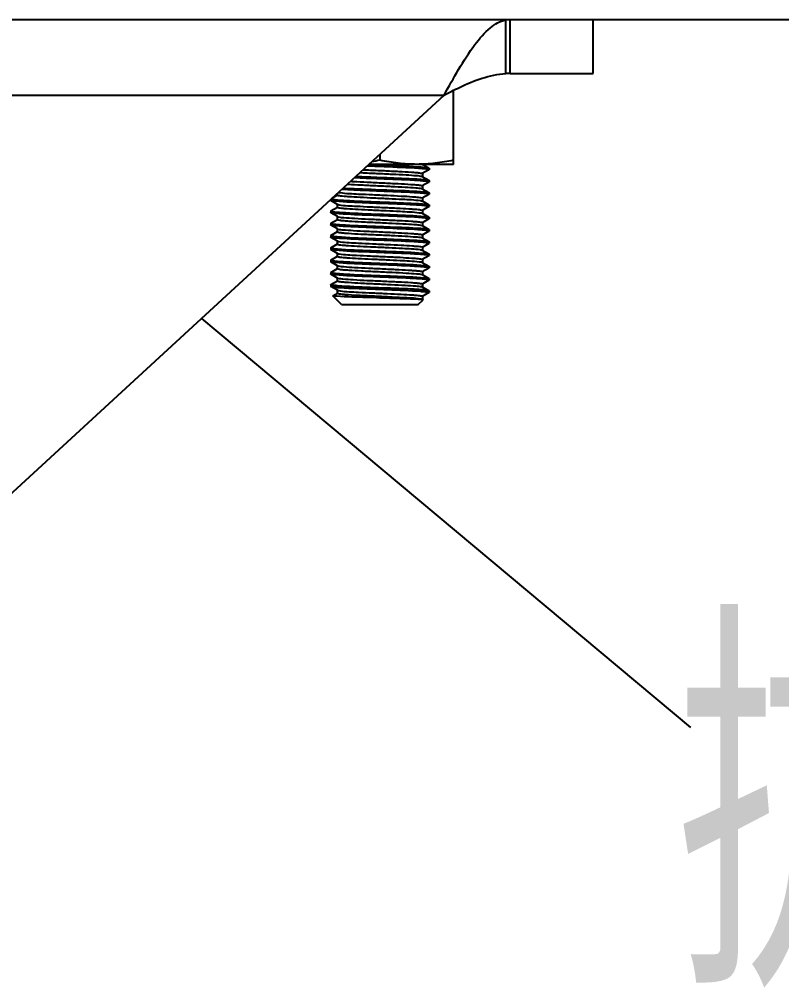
# Model space of a CAD drawing. Extents: x 1382187 to 1725648, y 860327 to 1571294.
# Drawn here: x 1513553 to 1514437, y 1238075 to 1239198 of the extents above; entities that cross this region are included whole.
import ezdxf

# ---------------------------------------------------------------- set-up
doc = ezdxf.new("R2010")
doc.units = 0
doc.header["$LTSCALE"] = 1000
doc.header["$MEASUREMENT"] = 0
doc.layers.add('bz', color=2, linetype='Continuous')
doc.layers.add('W_DIM', color=4, linetype='Continuous')
doc.styles.get("Standard").update_dxf_attribs({"font": 'gbenor.shx', "bigfont": 'gbcbig.shx'})
doc.styles.add('wwp100', font='txt.shx', dxfattribs={"width": 0.7, "height": 400, "bigfont": 'hztxt.shx'})
doc.dimstyles.get("Standard").update_dxf_attribs({"dimtxt": 0.18, "dimasz": 0.18, "dimexe": 0.18, "dimexo": 0.0625, "dimgap": 0.09, "dimtad": 0, "dimtih": 1, "dimtoh": 1, "dimdec": 4, "dimzin": 0, "dimdsep": 46, "dimtxsty": 'Standard', "dimcen": 0.09, "dimadec": 0, "dimazin": 0, "dimtfac": 1, "dimtdec": 4, "dimtofl": 0, "dimtmove": 0, "dimatfit": 3, "dimfxl": 0, "dimtolj": 1, "dimtzin": 0, "dimarcsym": 0})

msp = doc.modelspace()

# ---------------------------------------------------------------- linework, layer by layer
at = {"linetype": 'Continuous'}
for p, q in [((1513150.9, 1239198.1), (1514218.7, 1239198.1)), ((1514117.3, 1239135.1), (1514117.3, 1239197.5)), ((1514122.6, 1239135.3), (1514122.6, 1239198.1)), ((1514218.8, 1239135.3), (1514218.8, 1239198.1)), ((1514122.6, 1239135.3), (1514218.7, 1239135.3)), ((1514056.7, 1239029.9), (1514056.7, 1239115.7)), ((1513150.9, 1239110.1), (1514045.7, 1239110.1)), ((1513466.9, 1238577.5), (1514045.7, 1239110.1)), ((1513971.3, 1239041.7), (1513971.3, 1239034.7)), ((1514056.7, 1239029.9), (1513958.6, 1239029.9)), ((1514020.4, 1239030.1), (1514028.1, 1239025.6)), ((1514028.1, 1239025.6), (1514028.3, 1239025.5)), ((1514028.3, 1239025.5), (1514028.3, 1239023.7)), ((1514028.1, 1239023.5), (1514020.4, 1239019.1)), ((1514020.4, 1239015.9), (1514028.1, 1239011.4)), ((1514020.6, 1239019.2), (1514020.6, 1239015.7)), ((1514028.1, 1239023.5), (1514028.3, 1239023.7)), ((1514028.1, 1239009.3), (1514020.4, 1239004.8)), ((1514020.6, 1239005), (1514020.6, 1239001.4)), ((1514028.1, 1239011.4), (1514028.3, 1239011.2)), ((1514028.1, 1239009.3), (1514028.3, 1239009.4)), ((1514028.3, 1239011.2), (1514028.3, 1239009.4)), ((1513916.4, 1238991.1), (1513922.2, 1238994.5)), ((1513922.1, 1238994.3), (1513922.1, 1238996.4)), ((1514020.6, 1238996.4), (1514020.2, 1238996.4)), ((1514020.4, 1239001.6), (1514028.1, 1238997.1)), ((1514028.1, 1238995.1), (1514020.4, 1238990.6)), ((1514020.6, 1238990.8), (1514020.6, 1238987.2)), ((1514028.1, 1238997.1), (1514028.3, 1238997)), ((1514028.1, 1238995.1), (1514028.3, 1238995.2)), ((1514028.3, 1238997), (1514028.3, 1238995.2)), ((1513914.4, 1238989.3), (1513914.4, 1238988.1)), ((1513914.5, 1238987.9), (1513914.4, 1238988.1)), ((1513922.2, 1238983.5), (1513914.5, 1238987.9)), ((1513914.5, 1238975.8), (1513922.2, 1238980.3)), ((1513922.1, 1238980.1), (1513922.1, 1238983.6)), ((1514020.4, 1238987.4), (1514028.1, 1238982.9)), ((1514028.1, 1238980.8), (1514020.4, 1238976.3)), ((1514028.1, 1238982.9), (1514028.3, 1238982.8)), ((1514028.1, 1238980.8), (1514028.3, 1238981)), ((1514028.3, 1238982.8), (1514028.3, 1238981)), ((1513914.5, 1238975.8), (1513914.4, 1238975.6)), ((1513914.4, 1238975.6), (1513914.4, 1238973.9)), ((1513914.5, 1238973.7), (1513914.4, 1238973.9)), ((1513922.2, 1238969.2), (1513914.5, 1238973.7)), ((1513922.1, 1238965.8), (1513922.1, 1238969.4)), ((1514020.2, 1238973.2), (1514020.4, 1238973.1)), ((1514020.4, 1238973.1), (1514028.1, 1238968.7)), ((1514020.6, 1238976.5), (1514020.6, 1238973)), ((1514028.1, 1238968.7), (1514028.3, 1238968.5)), ((1514028.3, 1238968.5), (1514028.3, 1238966.7)), ((1513914.5, 1238961.6), (1513914.4, 1238961.4)), ((1513914.4, 1238961.4), (1513914.4, 1238959.6)), ((1513914.5, 1238959.5), (1513914.4, 1238959.6)), ((1513914.5, 1238961.6), (1513922.2, 1238966)), ((1513922.2, 1238955), (1513914.5, 1238959.5)), ((1514028.1, 1238966.6), (1514020.4, 1238962.1)), ((1514020.4, 1238958.9), (1514028.1, 1238954.4)), ((1514020.6, 1238962.3), (1514020.6, 1238958.7)), ((1514028.1, 1238966.6), (1514028.3, 1238966.7)), ((1513914.5, 1238947.3), (1513914.4, 1238947.2)), ((1513914.4, 1238947.2), (1513914.4, 1238945.4)), ((1513914.5, 1238947.3), (1513922.2, 1238951.8)), ((1513922.1, 1238951.6), (1513922.1, 1238955.2)), ((1513922.2, 1238955), (1513922.5, 1238954.9)), ((1514028.1, 1238952.3), (1514020.4, 1238947.9)), ((1514020.6, 1238948.1), (1514020.6, 1238944.5)), ((1514028.1, 1238954.4), (1514028.3, 1238954.3)), ((1514028.1, 1238952.3), (1514028.3, 1238952.5)), ((1514028.3, 1238954.3), (1514028.3, 1238952.5)), ((1513914.5, 1238945.2), (1513914.4, 1238945.4)), ((1513922.2, 1238940.8), (1513914.5, 1238945.2)), ((1513914.5, 1238933.1), (1513922.2, 1238937.6)), ((1513922.1, 1238937.4), (1513922.1, 1238940.9)), ((1514020.6, 1238939.5), (1514020.2, 1238939.5)), ((1514020.4, 1238944.7), (1514028.1, 1238940.2)), ((1514028.1, 1238938.1), (1514020.4, 1238933.6)), ((1514028.1, 1238940.2), (1514028.3, 1238940)), ((1514028.1, 1238938.1), (1514028.3, 1238938.3)), ((1514028.3, 1238940), (1514028.3, 1238938.3)), ((1513914.5, 1238933.1), (1513914.4, 1238932.9)), ((1513914.4, 1238932.9), (1513914.4, 1238931.1)), ((1513914.5, 1238931), (1513914.4, 1238931.1)), ((1513922.2, 1238926.5), (1513914.5, 1238931)), ((1513914.5, 1238918.8), (1513922.2, 1238923.3)), ((1513922.1, 1238923.1), (1513922.1, 1238926.7)), ((1514020.4, 1238930.4), (1514028.1, 1238926)), ((1514028.1, 1238923.9), (1514020.4, 1238919.4)), ((1514020.6, 1238933.8), (1514020.6, 1238930.3)), ((1514028.1, 1238926), (1514028.3, 1238925.8)), ((1514028.1, 1238923.9), (1514028.3, 1238924)), ((1514028.3, 1238925.8), (1514028.3, 1238924)), ((1513914.5, 1238918.8), (1513914.4, 1238918.7)), ((1513914.4, 1238918.7), (1513914.4, 1238916.9)), ((1513914.5, 1238916.8), (1513914.4, 1238916.9)), ((1513922.2, 1238912.3), (1513914.5, 1238916.8)), ((1513922.1, 1238908.9), (1513922.1, 1238912.5)), ((1514020.2, 1238916.3), (1514020.4, 1238916.2)), ((1514020.4, 1238916.2), (1514028.1, 1238911.7)), ((1514020.6, 1238919.6), (1514020.6, 1238916)), ((1513914.5, 1238904.6), (1513914.4, 1238904.5)), ((1513914.4, 1238904.5), (1513914.4, 1238902.7)), ((1513914.5, 1238902.5), (1513914.4, 1238902.7)), ((1513914.5, 1238904.6), (1513922.2, 1238909.1)), ((1513922.2, 1238898), (1513914.5, 1238902.5)), ((1514028.1, 1238909.6), (1514020.4, 1238905.2)), ((1514020.4, 1238902), (1514028.1, 1238897.5)), ((1514020.6, 1238905.3), (1514020.6, 1238901.8)), ((1514028.1, 1238911.7), (1514028.3, 1238911.6)), ((1514028.1, 1238909.6), (1514028.3, 1238909.8)), ((1514028.3, 1238911.6), (1514028.3, 1238909.8)), ((1513914.4, 1238890.2), (1513914.5, 1238890.4)), ((1513914.4, 1238890.2), (1513914.4, 1238888.4)), ((1513914.5, 1238890.4), (1513922.2, 1238894.8)), ((1513914.9, 1238889.9), (1513914.7, 1238890)), ((1513922.1, 1238894.7), (1513922.1, 1238898.2)), ((1513922.2, 1238898), (1513922.5, 1238897.9)), ((1514028.1, 1238895.4), (1514020.4, 1238890.9)), ((1514020.6, 1238891.1), (1514020.6, 1238887.5)), ((1514028.1, 1238897.5), (1514028.3, 1238897.3)), ((1514028.1, 1238895.4), (1514028.3, 1238895.6)), ((1514028.3, 1238897.3), (1514028.3, 1238895.6)), ((1513914.4, 1238888.4), (1513914.5, 1238888.3)), ((1513922.2, 1238883.8), (1513914.5, 1238888.3)), ((1513916.8, 1238877.5), (1513922.2, 1238880.6)), ((1513922.1, 1238880.4), (1513922.1, 1238884)), ((1514020.4, 1238887.7), (1514028.1, 1238883.3)), ((1514028.1, 1238881.2), (1514020.4, 1238876.7)), ((1514028.3, 1238883.1), (1514028.1, 1238883.3)), ((1514028.1, 1238881.2), (1514028.3, 1238881.3)), ((1514028.3, 1238883.1), (1514028.3, 1238881.3)), ((1513916.8, 1238877.4), (1513916.8, 1238877.5)), ((1513926.8, 1238867.3), (1513916.8, 1238877.4)), ((1513926.8, 1238867.3), (1514015.8, 1238867.3)), ((1514015.8, 1238867.3), (1514021.4, 1238872.8)), ((1514020, 1238873.2), (1514020.7, 1238873.1)), ((1514020.6, 1238876.9), (1514020.6, 1238873.3)), ((1514021.3, 1238873), (1514021.4, 1238872.8))]:
    msp.add_line(p, q, dxfattribs=at)
for centre, radius, start, end in [((1514122.7, 1239041.4), 93.9, 90.0412, 93.2711), ((1514232.4, 1245690.5), 6666.6, 267.64239, 267.75562), ((1514008.3, 1238868), 157.3, 84.5776, 85.5479), ((1514017.9, 1238994.4), 7.65, 75.6696, 76.5396), ((1514007.9, 1238850), 161.1, 84.6498, 85.5433), ((1513935.1, 1239153.5), 165.4, 264.7268, 265.5405), ((1514008.4, 1238826.5), 156.2, 84.5514, 85.5534), ((1513934.7, 1239135.4), 161.5, 264.6569, 265.5429), ((1513934.8, 1239121.6), 161.9, 264.6627, 265.5428), ((1514008.3, 1238811.1), 157.3, 84.5776, 85.5479), ((1513934.6, 1239105.2), 159.7, 264.6243, 265.5438), ((1513923.6, 1238958), 3.29, 250.9561, 252.0907), ((1514007.9, 1238793.1), 161.1, 84.6498, 85.5433), ((1514017.9, 1238937.5), 7.65, 75.6696, 76.5396), ((1513935.1, 1239096.6), 165.4, 264.7268, 265.5405), ((1514008.4, 1238769.5), 156.2, 84.5514, 85.5534), ((1513934.7, 1239078.5), 161.5, 264.6569, 265.5429), ((1513934.8, 1239064.6), 161.9, 264.6627, 265.5428), ((1514008.3, 1238754.1), 157.3, 84.5776, 85.5479), ((1513923.6, 1238901), 3.29, 250.9561, 252.0907), ((1514007.9, 1238736.1), 161.1, 84.6498, 85.5433), ((1513937.4, 1239080.9), 194.3, 265.186, 265.5314), ((1513937.8, 1239087.5), 199.1, 265.24, 265.547), ((1514017.9, 1238880.6), 7.65, 75.6696, 76.5396)]:
    msp.add_arc(centre, radius, start, end, dxfattribs=at)
for points, knots in [([(1514045.7, 1239110.1), (1514056.9, 1239130.1), (1514072.1, 1239158.2), (1514096.8, 1239187.8), (1514110.8, 1239196.2), (1514117.3, 1239197.5)], [0, 0, 0, 0, 0.595771, 0.825429, 1, 1, 1, 1]), ([(1514045.7, 1239110.1), (1514051.7, 1239113.2), (1514074.1, 1239124.7), (1514098.7, 1239134.1), (1514117.3, 1239135.1)], [0, 0, 0, 0, 0.263255, 1, 1, 1, 1]), ([(1513971.3, 1239027.2), (1513967.3, 1239027.4), (1513962.3, 1239027.6), (1513957.3, 1239027.8), (1513956.3, 1239027.8)], [0, 0, 0, 0, 0.280726, 0.3502962, 0.3502962, 0.3502962, 0.3502962]), ([(1514014, 1239029.9), (1514006.9, 1239029.9), (1513992.5, 1239030.8), (1513978.4, 1239033.2), (1513971.3, 1239034.7)], [0, 0, 0, 0, 0.499234, 1, 1, 1, 1]), ([(1513971.3, 1239029), (1513976.7, 1239028.8), (1513994, 1239028.1), (1514011.3, 1239027.6), (1514023.2, 1239026.4)], [0, 0, 0, 0, 0.309919, 1, 1, 1, 1]), ([(1514020.5, 1239024.9), (1514017.5, 1239025.1), (1514001.1, 1239026.1), (1513984.7, 1239026.7), (1513971.3, 1239027.2)], [0, 0, 0, 0, 0.184493, 1, 1, 1, 1]), ([(1514056.7, 1239034.7), (1514049.7, 1239033.2), (1514035.6, 1239030.8), (1514021.2, 1239029.9), (1514014, 1239029.9)], [0, 0, 0, 0, 0.500766, 1, 1, 1, 1]), ([(1514027.7, 1239024), (1514027.4, 1239024.1), (1514025.9, 1239024.4), (1514024.4, 1239024.5), (1514023.1, 1239024.7)], [0, 0, 0, 0, 0.160696, 1, 1, 1, 1]), ([(1514023.2, 1239026.4), (1514023.8, 1239026.4), (1514025.5, 1239026.1), (1514027.2, 1239026.1), (1514028.1, 1239025.6)], [0, 0, 0, 0, 0.378482, 1, 1, 1, 1]), ([(1513971.3, 1239013), (1513966, 1239013.2), (1513956.1, 1239013.6), (1513946.1, 1239014), (1513941.5, 1239014.2)], [0, 0, 0, 0, 0.3090732, 0.5771866, 0.5771866, 0.5771866, 0.5771866]), ([(1513948.2, 1239020.3), (1513948.7, 1239020.3), (1513955.2, 1239020), (1513967.7, 1239019.4), (1513985, 1239018.6), (1514000.5, 1239017.9), (1514011.9, 1239017), (1514018, 1239016.6), (1514020, 1239016)], [0.2673996, 0.2673996, 0.2673996, 0.2673996, 0.2848149, 0.464601, 0.6497295, 0.8147596, 0.937049, 1, 1, 1, 1]), ([(1513951.8, 1239023.7), (1513953.9, 1239023.6), (1513962, 1239023.2), (1513975.9, 1239022.6), (1513992.4, 1239021.8), (1514004.9, 1239021.1), (1514012.7, 1239020.5), (1514016.9, 1239020.2), (1514018.9, 1239019.7), (1514020.6, 1239019.5), (1514020.6, 1239019.2)], [0.2952259, 0.2952259, 0.2952259, 0.2952259, 0.3597255, 0.5435065, 0.720761, 0.8677534, 0.9235306, 0.9648771, 0.9904898, 1, 1, 1, 1]), ([(1513971.3, 1239014.8), (1513976.7, 1239014.6), (1513993.9, 1239013.8), (1514011.2, 1239013.3), (1514023.1, 1239012.2)], [0, 0, 0, 0, 0.309586, 1, 1, 1, 1]), ([(1514020, 1239016), (1514020.1, 1239016), (1514020.2, 1239016), (1514020.4, 1239015.9), (1514020.4, 1239015.9)], [0, 0, 0, 0, 0.569522, 1, 1, 1, 1]), ([(1514028.3, 1239023.7), (1514028.3, 1239023.8), (1514028, 1239023.9), (1514027.8, 1239024), (1514027.7, 1239024)], [0, 0, 0, 0, 0.318595, 1, 1, 1, 1]), ([(1513928.7, 1239002.5), (1513929.6, 1239002.4), (1513943.8, 1239001.6), (1513958, 1239001.1), (1513971.3, 1239000.5)], [0.1333592, 0.1333592, 0.1333592, 0.1333592, 0.1845089, 1, 1, 1, 1]), ([(1513933.6, 1239007), (1513934, 1239006.9), (1513939.2, 1239006.6), (1513950.3, 1239006), (1513966.8, 1239005.2), (1513984, 1239004.4), (1513999.4, 1239003.7), (1514011.1, 1239002.8), (1514017.5, 1239002.4), (1514019.6, 1239001.9)], [0.1194923, 0.1194923, 0.1194923, 0.1194923, 0.1322772, 0.2793046, 0.4565879, 0.6403849, 0.8060766, 0.931494, 1, 1, 1, 1]), ([(1513937.3, 1239010.3), (1513938.3, 1239010.2), (1513944.7, 1239009.8), (1513957.3, 1239009.2), (1513974.7, 1239008.4), (1513991.6, 1239007.6), (1514004.4, 1239006.9), (1514012.4, 1239006.3), (1514016.8, 1239006), (1514018.9, 1239005.5), (1514020.6, 1239005.3), (1514020.6, 1239005)], [0.1500082, 0.1500082, 0.1500082, 0.1500082, 0.1823338, 0.3471353, 0.5327057, 0.7133282, 0.8639751, 0.9213168, 0.9638559, 0.9902263, 1, 1, 1, 1]), ([(1514020.5, 1239010.6), (1514017.4, 1239010.9), (1514001.1, 1239011.9), (1513984.7, 1239012.5), (1513971.3, 1239013)], [0, 0, 0, 0, 0.184541, 1, 1, 1, 1]), ([(1514019.8, 1239001.8), (1514019.9, 1239001.8), (1514020.1, 1239001.8), (1514020.3, 1239001.7), (1514020.4, 1239001.6)], [0, 0, 0, 0, 0.585672, 1, 1, 1, 1]), ([(1514027.6, 1239009.8), (1514027.4, 1239009.8), (1514025.8, 1239010.2), (1514024.3, 1239010.3), (1514023, 1239010.4)], [0, 0, 0, 0, 0.16229, 1, 1, 1, 1]), ([(1514023.1, 1239012.2), (1514023.8, 1239012.1), (1514025.4, 1239011.9), (1514027.2, 1239011.9), (1514028.1, 1239011.4)], [0, 0, 0, 0, 0.378727, 1, 1, 1, 1]), ([(1514028.3, 1239009.4), (1514028.3, 1239009.5), (1514028, 1239009.7), (1514027.8, 1239009.7), (1514027.6, 1239009.8)], [0, 0, 0, 0, 0.315177, 1, 1, 1, 1]), ([(1513922.1, 1238994.3), (1513922.1, 1238994.3), (1513922.1, 1238994.3), (1513922.1, 1238994.2), (1513922.1, 1238994.2)], [0, 0, 0, 0, 0.463467, 1, 1, 1, 1]), ([(1513922.1, 1238994.2), (1513922.4, 1238993.9), (1513923.8, 1238993.8), (1513926.2, 1238993.3), (1513930.1, 1238993), (1513937.6, 1238992.4), (1513949.3, 1238991.8), (1513964.9, 1238991), (1513981.3, 1238990.3), (1513999.2, 1238989.4), (1514011.4, 1238988.9), (1514018.2, 1238987.9)], [0, 0, 0, 0, 0.011937, 0.038615, 0.07957, 0.133598, 0.274096, 0.443272, 0.620779, 0.785256, 1, 1, 1, 1]), ([(1513925.1, 1238997.1), (1513932.2, 1238996.1), (1513944.8, 1238995.6), (1513963.1, 1238994.7), (1513979.5, 1238994), (1513994.9, 1238993.2), (1514006.4, 1238992.6), (1514013.5, 1238992), (1514017.3, 1238991.7), (1514019.1, 1238991.3), (1514020.6, 1238991), (1514020.6, 1238990.8)], [0, 0, 0, 0, 0.226556, 0.394464, 0.573122, 0.741029, 0.877994, 0.929534, 0.967621, 0.99116, 1, 1, 1, 1]), ([(1513971.3, 1238998.8), (1513966, 1238999), (1513951.2, 1238999.6), (1513936.4, 1239000.1), (1513926.9, 1239000.8)], [0, 0, 0, 0, 0.3078949, 0.8635376, 0.8635376, 0.8635376, 0.8635376]), ([(1513971.3, 1239000.5), (1513976.6, 1239000.3), (1513993.9, 1238999.6), (1514011.1, 1238999.1), (1514023, 1238998)], [0, 0, 0, 0, 0.308784, 1, 1, 1, 1]), ([(1514020.2, 1238996.4), (1514017.1, 1238996.7), (1514000.9, 1238997.6), (1513984.6, 1238998.2), (1513971.3, 1238998.8)], [0, 0, 0, 0, 0.186017, 1, 1, 1, 1]), ([(1514026.3, 1238995.8), (1514025.9, 1238995.9), (1514024, 1238996.1), (1514022.1, 1238996.3), (1514020.6, 1238996.4)], [0, 0, 0, 0, 0.190958, 1, 1, 1, 1]), ([(1514023, 1238998), (1514023.6, 1238997.9), (1514025.3, 1238997.7), (1514027.2, 1238997.7), (1514028.1, 1238997.1)], [0, 0, 0, 0, 0.379378, 1, 1, 1, 1]), ([(1514028.3, 1238995.2), (1514028.3, 1238995.3), (1514027.6, 1238995.8), (1514026.9, 1238995.7), (1514026.3, 1238995.8)], [0, 0, 0, 0, 0.092798, 1, 1, 1, 1]), ([(1513919.7, 1238987.1), (1513919, 1238987.2), (1513917.3, 1238987.4), (1513915.5, 1238987.4), (1513914.5, 1238987.9)], [0, 0, 0, 0, 0.379419, 1, 1, 1, 1]), ([(1513915.1, 1238989.5), (1513915.3, 1238989.5), (1513916.9, 1238989.1), (1513918.5, 1238989), (1513919.9, 1238988.9)], [0, 0, 0, 0, 0.163149, 1, 1, 1, 1]), ([(1513971.3, 1238984.5), (1513966, 1238984.7), (1513948.8, 1238985.5), (1513931.6, 1238986), (1513919.7, 1238987.1)], [0, 0, 0, 0, 0.308711, 1, 1, 1, 1]), ([(1513922.1, 1238980.1), (1513922.1, 1238979.8), (1513923.5, 1238979.6), (1513925.3, 1238979.2), (1513929, 1238978.9), (1513935.9, 1238978.3), (1513947.1, 1238977.7), (1513962.2, 1238976.9), (1513978.4, 1238976.2), (1513996.8, 1238975.3), (1514009.5, 1238974.7), (1514016.9, 1238973.8)], [0, 0, 0, 0, 0.008683, 0.031763, 0.069103, 0.119686, 0.254361, 0.420111, 0.597552, 0.765912, 1, 1, 1, 1]), ([(1513922.2, 1238988.7), (1513925.2, 1238988.4), (1513941.6, 1238987.4), (1513958, 1238986.8), (1513971.3, 1238986.3)], [0, 0, 0, 0, 0.184619, 1, 1, 1, 1]), ([(1513922.2, 1238983.5), (1513922.4, 1238983.4), (1513923, 1238983.2), (1513923.5, 1238983.1), (1513923.9, 1238983)], [0, 0, 0, 0, 0.374139, 1, 1, 1, 1]), ([(1513923.9, 1238983), (1513930.6, 1238981.9), (1513942.9, 1238981.6), (1513960.9, 1238980.5), (1513977.7, 1238979.8), (1513993.7, 1238979), (1514005.6, 1238978.4), (1514013.1, 1238977.8), (1514017.1, 1238977.5), (1514019, 1238977), (1514020.6, 1238976.8), (1514020.6, 1238976.5)], [0, 0, 0, 0, 0.210773, 0.377666, 0.558838, 0.731273, 0.873076, 0.926648, 0.966309, 0.990838, 1, 1, 1, 1]), ([(1513971.3, 1238986.3), (1513976.2, 1238986.1), (1513992.6, 1238985.4), (1514008.9, 1238984.9), (1514020.4, 1238984)], [0, 0, 0, 0, 0.297814, 1, 1, 1, 1]), ([(1514020.5, 1238982.2), (1514017.5, 1238982.4), (1514001.1, 1238983.4), (1513984.7, 1238984), (1513971.3, 1238984.5)], [0, 0, 0, 0, 0.184504, 1, 1, 1, 1]), ([(1514018.2, 1238987.9), (1514018.5, 1238987.9), (1514019.2, 1238987.7), (1514020, 1238987.6), (1514020.4, 1238987.4)], [0, 0, 0, 0, 0.353551, 1, 1, 1, 1]), ([(1514020.4, 1238984), (1514022.2, 1238983.8), (1514024.7, 1238983.5), (1514027.4, 1238983.3), (1514028.1, 1238982.9)], [0, 0, 0, 0, 0.683777, 1, 1, 1, 1]), ([(1514027.7, 1238981.3), (1514027.5, 1238981.4), (1514026, 1238981.7), (1514024.5, 1238981.8), (1514023.2, 1238981.9)], [0, 0, 0, 0, 0.160861, 1, 1, 1, 1]), ([(1514028.3, 1238981), (1514028.3, 1238981), (1514028, 1238981.2), (1514027.8, 1238981.3), (1514027.7, 1238981.3)], [0, 0, 0, 0, 0.319044, 1, 1, 1, 1]), ([(1513914.4, 1238975.6), (1513914.4, 1238975.6), (1513914.6, 1238975.4), (1513914.8, 1238975.4), (1513915, 1238975.3)], [0, 0, 0, 0, 0.318137, 1, 1, 1, 1]), ([(1513919.7, 1238972.9), (1513919.1, 1238972.9), (1513917.3, 1238973.2), (1513915.5, 1238973.2), (1513914.5, 1238973.7)], [0, 0, 0, 0, 0.379512, 1, 1, 1, 1]), ([(1513915, 1238975.3), (1513915.2, 1238975.2), (1513916.8, 1238974.9), (1513918.4, 1238974.8), (1513919.7, 1238974.6)], [0, 0, 0, 0, 0.159502, 1, 1, 1, 1]), ([(1513971.3, 1238970.3), (1513966, 1238970.5), (1513948.8, 1238971.2), (1513931.6, 1238971.8), (1513919.7, 1238972.9)], [0, 0, 0, 0, 0.308641, 1, 1, 1, 1]), ([(1513922.2, 1238974.4), (1513925.2, 1238974.2), (1513941.6, 1238973.2), (1513958, 1238972.6), (1513971.3, 1238972.1)], [0, 0, 0, 0, 0.184538, 1, 1, 1, 1]), ([(1513922.2, 1238969.2), (1513922.3, 1238969.2), (1513922.6, 1238969.1), (1513922.9, 1238969), (1513923, 1238969)], [0, 0, 0, 0, 0.406881, 1, 1, 1, 1]), ([(1513923, 1238969), (1513925.2, 1238968.4), (1513931.5, 1238968), (1513943.2, 1238967.2), (1513958.7, 1238966.4), (1513975.9, 1238965.6), (1513992.4, 1238964.9), (1514004.9, 1238964.2), (1514012.7, 1238963.6), (1514016.9, 1238963.2), (1514018.9, 1238962.8), (1514020.6, 1238962.6), (1514020.6, 1238962.3)], [0, 0, 0, 0, 0.068576, 0.194029, 0.359725, 0.543506, 0.720761, 0.867753, 0.923531, 0.964877, 0.99049, 1, 1, 1, 1]), ([(1513971.3, 1238972.1), (1513976.7, 1238971.9), (1513994, 1238971.1), (1514011.3, 1238970.6), (1514023.2, 1238969.5)], [0, 0, 0, 0, 0.309919, 1, 1, 1, 1]), ([(1514020.5, 1238967.9), (1514017.5, 1238968.2), (1514001.1, 1238969.2), (1513984.7, 1238969.8), (1513971.3, 1238970.3)], [0, 0, 0, 0, 0.184493, 1, 1, 1, 1]), ([(1514016.9, 1238973.8), (1514017.3, 1238973.8), (1514018.4, 1238973.6), (1514019.5, 1238973.5), (1514020.2, 1238973.2)], [0, 0, 0, 0, 0.341642, 1, 1, 1, 1]), ([(1514023.2, 1238969.5), (1514023.8, 1238969.4), (1514025.5, 1238969.2), (1514027.2, 1238969.2), (1514028.1, 1238968.7)], [0, 0, 0, 0, 0.378482, 1, 1, 1, 1]), ([(1513914.4, 1238961.4), (1513914.4, 1238961.3), (1513914.7, 1238961.2), (1513914.9, 1238961.1), (1513915, 1238961.1)], [0, 0, 0, 0, 0.314295, 1, 1, 1, 1]), ([(1513919.6, 1238958.6), (1513919, 1238958.7), (1513917.3, 1238958.9), (1513915.4, 1238958.9), (1513914.5, 1238959.5)], [0, 0, 0, 0, 0.379133, 1, 1, 1, 1]), ([(1513915, 1238961.1), (1513915.3, 1238961), (1513916.8, 1238960.7), (1513918.4, 1238960.5), (1513919.7, 1238960.4)], [0, 0, 0, 0, 0.163341, 1, 1, 1, 1]), ([(1513971.3, 1238956.1), (1513966, 1238956.3), (1513948.8, 1238957), (1513931.5, 1238957.5), (1513919.6, 1238958.6)], [0, 0, 0, 0, 0.309073, 1, 1, 1, 1]), ([(1513922.1, 1238965.8), (1513922.1, 1238965.5), (1513923.8, 1238965.3), (1513925.8, 1238964.9), (1513930.2, 1238964.5), (1513938.1, 1238963.9), (1513950.9, 1238963.2), (1513967.7, 1238962.5), (1513985, 1238961.6), (1514000.5, 1238960.9), (1514011.9, 1238960), (1514018, 1238959.7), (1514020, 1238959.1)], [0, 0, 0, 0, 0.009703, 0.035887, 0.07813, 0.135078, 0.284815, 0.464601, 0.649729, 0.81476, 0.937049, 1, 1, 1, 1]), ([(1513922.2, 1238960.2), (1513925.2, 1238960), (1513941.6, 1238959), (1513958, 1238958.4), (1513971.3, 1238957.8)], [0, 0, 0, 0, 0.184553, 1, 1, 1, 1]), ([(1513971.3, 1238957.8), (1513976.7, 1238957.6), (1513993.9, 1238956.9), (1514011.2, 1238956.4), (1514023.1, 1238955.3)], [0, 0, 0, 0, 0.309586, 1, 1, 1, 1]), ([(1514020, 1238959.1), (1514020.1, 1238959.1), (1514020.2, 1238959), (1514020.4, 1238958.9), (1514020.4, 1238958.9)], [0, 0, 0, 0, 0.569522, 1, 1, 1, 1]), ([(1514027.7, 1238967.1), (1514027.4, 1238967.1), (1514025.9, 1238967.4), (1514024.4, 1238967.6), (1514023.1, 1238967.7)], [0, 0, 0, 0, 0.160696, 1, 1, 1, 1]), ([(1514028.3, 1238966.7), (1514028.3, 1238966.8), (1514028, 1238967), (1514027.8, 1238967), (1514027.7, 1238967.1)], [0, 0, 0, 0, 0.318595, 1, 1, 1, 1]), ([(1513914.4, 1238947.2), (1513914.4, 1238947.1), (1513914.6, 1238946.9), (1513914.8, 1238946.9), (1513915, 1238946.8)], [0, 0, 0, 0, 0.319254, 1, 1, 1, 1]), ([(1513915, 1238946.8), (1513915.2, 1238946.8), (1513916.7, 1238946.5), (1513918.3, 1238946.3), (1513919.6, 1238946.2)], [0, 0, 0, 0, 0.159053, 1, 1, 1, 1]), ([(1513922.1, 1238951.6), (1513922.1, 1238951.3), (1513923.7, 1238951.1), (1513925.7, 1238950.7), (1513930, 1238950.3), (1513937.8, 1238949.7), (1513950.3, 1238949), (1513966.8, 1238948.3), (1513984, 1238947.5), (1513999.4, 1238946.7), (1514011.1, 1238945.9), (1514017.5, 1238945.5), (1514019.6, 1238944.9)], [0, 0, 0, 0, 0.009517, 0.035128, 0.076492, 0.132277, 0.279305, 0.456588, 0.640385, 0.806077, 0.931494, 1, 1, 1, 1]), ([(1513922.2, 1238946), (1513925.2, 1238945.7), (1513941.6, 1238944.7), (1513958, 1238944.1), (1513971.3, 1238943.6)], [0, 0, 0, 0, 0.184509, 1, 1, 1, 1]), ([(1513922.6, 1238954.8), (1513924.5, 1238954.2), (1513930.5, 1238953.9), (1513941.8, 1238953), (1513957.3, 1238952.3), (1513974.7, 1238951.5), (1513991.6, 1238950.7), (1514004.4, 1238950), (1514012.4, 1238949.4), (1514016.8, 1238949), (1514018.9, 1238948.6), (1514020.6, 1238948.4), (1514020.6, 1238948.1)], [0, 0, 0, 0, 0.061098, 0.182334, 0.347135, 0.532706, 0.713328, 0.863975, 0.921317, 0.963856, 0.990226, 1, 1, 1, 1]), ([(1514020.5, 1238953.7), (1514017.4, 1238953.9), (1514001.1, 1238954.9), (1513984.7, 1238955.5), (1513971.3, 1238956.1)], [0, 0, 0, 0, 0.184541, 1, 1, 1, 1]), ([(1514027.6, 1238952.8), (1514027.4, 1238952.9), (1514025.8, 1238953.2), (1514024.3, 1238953.4), (1514023, 1238953.5)], [0, 0, 0, 0, 0.16229, 1, 1, 1, 1]), ([(1514023.1, 1238955.3), (1514023.8, 1238955.2), (1514025.4, 1238955), (1514027.2, 1238955), (1514028.1, 1238954.4)], [0, 0, 0, 0, 0.378727, 1, 1, 1, 1]), ([(1514028.3, 1238952.5), (1514028.3, 1238952.6), (1514028, 1238952.7), (1514027.8, 1238952.8), (1514027.6, 1238952.8)], [0, 0, 0, 0, 0.315177, 1, 1, 1, 1]), ([(1513919.9, 1238944.4), (1513919.2, 1238944.4), (1513917.4, 1238944.7), (1513915.5, 1238944.7), (1513914.5, 1238945.2)], [0, 0, 0, 0, 0.380051, 1, 1, 1, 1]), ([(1513971.3, 1238941.8), (1513966, 1238942), (1513948.9, 1238942.8), (1513931.7, 1238943.3), (1513919.9, 1238944.4)], [0, 0, 0, 0, 0.307895, 1, 1, 1, 1]), ([(1513922.1, 1238937.4), (1513922.1, 1238937.4), (1513922.1, 1238937.3), (1513922.1, 1238937.3), (1513922.1, 1238937.3)], [0, 0, 0, 0, 0.463467, 1, 1, 1, 1]), ([(1513922.1, 1238937.3), (1513922.4, 1238937), (1513923.8, 1238936.8), (1513926.2, 1238936.4), (1513930.1, 1238936.1), (1513937.6, 1238935.5), (1513949.3, 1238934.9), (1513964.9, 1238934.1), (1513981.3, 1238933.4), (1513999.2, 1238932.4), (1514011.4, 1238932), (1514018.2, 1238931)], [0, 0, 0, 0, 0.011937, 0.038615, 0.07957, 0.133598, 0.274096, 0.443272, 0.620779, 0.785256, 1, 1, 1, 1]), ([(1513922.2, 1238940.8), (1513922.4, 1238940.7), (1513923.3, 1238940.4), (1513924.2, 1238940.3), (1513925.1, 1238940.1)], [0, 0, 0, 0, 0.140461, 1, 1, 1, 1]), ([(1513925.1, 1238940.1), (1513932.2, 1238939.2), (1513944.8, 1238938.7), (1513963.1, 1238937.7), (1513979.5, 1238937), (1513994.9, 1238936.3), (1514006.4, 1238935.6), (1514013.5, 1238935), (1514017.3, 1238934.7), (1514019.1, 1238934.3), (1514020.6, 1238934.1), (1514020.6, 1238933.8)], [0, 0, 0, 0, 0.226556, 0.394464, 0.573122, 0.741029, 0.877994, 0.929534, 0.967621, 0.99116, 1, 1, 1, 1]), ([(1513971.3, 1238943.6), (1513976.6, 1238943.4), (1513993.9, 1238942.7), (1514011.1, 1238942.2), (1514023, 1238941)], [0, 0, 0, 0, 0.308784, 1, 1, 1, 1]), ([(1514020.2, 1238939.5), (1514017.1, 1238939.7), (1514000.9, 1238940.7), (1513984.6, 1238941.3), (1513971.3, 1238941.8)], [0, 0, 0, 0, 0.186017, 1, 1, 1, 1]), ([(1514019.8, 1238944.9), (1514019.9, 1238944.9), (1514020.1, 1238944.8), (1514020.3, 1238944.7), (1514020.4, 1238944.7)], [0, 0, 0, 0, 0.585672, 1, 1, 1, 1]), ([(1514026.3, 1238938.9), (1514025.9, 1238938.9), (1514024, 1238939.2), (1514022.1, 1238939.3), (1514020.6, 1238939.5)], [0, 0, 0, 0, 0.190958, 1, 1, 1, 1]), ([(1514023, 1238941), (1514023.6, 1238941), (1514025.3, 1238940.7), (1514027.2, 1238940.7), (1514028.1, 1238940.2)], [0, 0, 0, 0, 0.379378, 1, 1, 1, 1]), ([(1514028.3, 1238938.3), (1514028.3, 1238938.3), (1514027.6, 1238938.8), (1514026.9, 1238938.8), (1514026.3, 1238938.9)], [0, 0, 0, 0, 0.092798, 1, 1, 1, 1]), ([(1513914.4, 1238932.9), (1513914.4, 1238932.8), (1513914.7, 1238932.7), (1513914.9, 1238932.6), (1513915.1, 1238932.6)], [0, 0, 0, 0, 0.312916, 1, 1, 1, 1]), ([(1513919.7, 1238930.2), (1513919, 1238930.2), (1513917.3, 1238930.5), (1513915.5, 1238930.4), (1513914.5, 1238931)], [0, 0, 0, 0, 0.379419, 1, 1, 1, 1]), ([(1513915.1, 1238932.6), (1513915.3, 1238932.5), (1513916.9, 1238932.2), (1513918.5, 1238932), (1513919.9, 1238931.9)], [0, 0, 0, 0, 0.163149, 1, 1, 1, 1]), ([(1513971.3, 1238927.6), (1513966, 1238927.8), (1513948.8, 1238928.5), (1513931.6, 1238929), (1513919.7, 1238930.2)], [0, 0, 0, 0, 0.308711, 1, 1, 1, 1]), ([(1513922.2, 1238931.7), (1513925.2, 1238931.5), (1513941.6, 1238930.5), (1513958, 1238929.9), (1513971.3, 1238929.4)], [0, 0, 0, 0, 0.184619, 1, 1, 1, 1]), ([(1513922.2, 1238926.5), (1513922.4, 1238926.4), (1513923, 1238926.3), (1513923.5, 1238926.1), (1513923.9, 1238926.1)], [0, 0, 0, 0, 0.374139, 1, 1, 1, 1]), ([(1513923.9, 1238926.1), (1513930.6, 1238924.9), (1513942.9, 1238924.6), (1513960.9, 1238923.6), (1513977.7, 1238922.9), (1513993.7, 1238922.1), (1514005.6, 1238921.4), (1514013.1, 1238920.8), (1514017.1, 1238920.5), (1514019, 1238920.1), (1514020.6, 1238919.9), (1514020.6, 1238919.6)], [0, 0, 0, 0, 0.210773, 0.377666, 0.558838, 0.731273, 0.873076, 0.926648, 0.966309, 0.990838, 1, 1, 1, 1]), ([(1513971.3, 1238929.4), (1513976.2, 1238929.2), (1513992.6, 1238928.5), (1514008.9, 1238927.9), (1514020.4, 1238927)], [0, 0, 0, 0, 0.297814, 1, 1, 1, 1]), ([(1514020.5, 1238925.2), (1514017.5, 1238925.5), (1514001.1, 1238926.5), (1513984.7, 1238927.1), (1513971.3, 1238927.6)], [0, 0, 0, 0, 0.184504, 1, 1, 1, 1]), ([(1514018.2, 1238931), (1514018.5, 1238930.9), (1514019.2, 1238930.8), (1514020, 1238930.7), (1514020.4, 1238930.4)], [0, 0, 0, 0, 0.353551, 1, 1, 1, 1]), ([(1514020.4, 1238927), (1514022.2, 1238926.9), (1514024.7, 1238926.5), (1514027.4, 1238926.4), (1514028.1, 1238926)], [0, 0, 0, 0, 0.683777, 1, 1, 1, 1]), ([(1514027.7, 1238924.4), (1514027.5, 1238924.4), (1514026, 1238924.7), (1514024.5, 1238924.9), (1514023.2, 1238925)], [0, 0, 0, 0, 0.160861, 1, 1, 1, 1]), ([(1514028.3, 1238924), (1514028.3, 1238924.1), (1514028, 1238924.3), (1514027.8, 1238924.3), (1514027.7, 1238924.4)], [0, 0, 0, 0, 0.319044, 1, 1, 1, 1]), ([(1513914.4, 1238918.7), (1513914.4, 1238918.6), (1513914.6, 1238918.5), (1513914.8, 1238918.4), (1513915, 1238918.4)], [0, 0, 0, 0, 0.318137, 1, 1, 1, 1]), ([(1513919.7, 1238915.9), (1513919.1, 1238916), (1513917.3, 1238916.2), (1513915.5, 1238916.2), (1513914.5, 1238916.8)], [0, 0, 0, 0, 0.379512, 1, 1, 1, 1]), ([(1513915, 1238918.4), (1513915.2, 1238918.3), (1513916.8, 1238918), (1513918.4, 1238917.8), (1513919.7, 1238917.7)], [0, 0, 0, 0, 0.159502, 1, 1, 1, 1]), ([(1513971.3, 1238913.4), (1513966, 1238913.6), (1513948.8, 1238914.3), (1513931.6, 1238914.8), (1513919.7, 1238915.9)], [0, 0, 0, 0, 0.308641, 1, 1, 1, 1]), ([(1513922.1, 1238923.1), (1513922.1, 1238922.9), (1513923.5, 1238922.7), (1513925.3, 1238922.3), (1513929, 1238921.9), (1513935.9, 1238921.4), (1513947.1, 1238920.7), (1513962.2, 1238920), (1513978.4, 1238919.3), (1513996.8, 1238918.3), (1514009.5, 1238917.8), (1514016.9, 1238916.9)], [0, 0, 0, 0, 0.008683, 0.031763, 0.069103, 0.119686, 0.254361, 0.420111, 0.597552, 0.765912, 1, 1, 1, 1]), ([(1513922.2, 1238917.5), (1513925.2, 1238917.3), (1513941.6, 1238916.3), (1513958, 1238915.7), (1513971.3, 1238915.1)], [0, 0, 0, 0, 0.184538, 1, 1, 1, 1]), ([(1513922.2, 1238912.3), (1513922.3, 1238912.2), (1513922.6, 1238912.1), (1513922.9, 1238912.1), (1513923, 1238912)], [0, 0, 0, 0, 0.406881, 1, 1, 1, 1]), ([(1513923, 1238912), (1513925.2, 1238911.5), (1513931.5, 1238911.1), (1513943.2, 1238910.2), (1513958.7, 1238909.5), (1513975.9, 1238908.7), (1513992.4, 1238907.9), (1514004.9, 1238907.3), (1514012.7, 1238906.6), (1514016.9, 1238906.3), (1514018.9, 1238905.9), (1514020.6, 1238905.7), (1514020.6, 1238905.3)], [0, 0, 0, 0, 0.068576, 0.194029, 0.359725, 0.543506, 0.720761, 0.867753, 0.923531, 0.964877, 0.99049, 1, 1, 1, 1]), ([(1513971.3, 1238915.1), (1513976.7, 1238914.9), (1513994, 1238914.2), (1514011.3, 1238913.7), (1514023.2, 1238912.5)], [0, 0, 0, 0, 0.309919, 1, 1, 1, 1]), ([(1514020.5, 1238911), (1514017.5, 1238911.2), (1514001.1, 1238912.2), (1513984.7, 1238912.8), (1513971.3, 1238913.4)], [0, 0, 0, 0, 0.184493, 1, 1, 1, 1]), ([(1514016.9, 1238916.9), (1514017.3, 1238916.9), (1514018.4, 1238916.7), (1514019.5, 1238916.6), (1514020.2, 1238916.3)], [0, 0, 0, 0, 0.341642, 1, 1, 1, 1]), ([(1514023.2, 1238912.5), (1514023.8, 1238912.5), (1514025.5, 1238912.2), (1514027.2, 1238912.3), (1514028.1, 1238911.7)], [0, 0, 0, 0, 0.378482, 1, 1, 1, 1]), ([(1513914.4, 1238904.5), (1513914.4, 1238904.4), (1513914.7, 1238904.2), (1513914.9, 1238904.2), (1513915, 1238904.1)], [0, 0, 0, 0, 0.314295, 1, 1, 1, 1]), ([(1513919.6, 1238901.7), (1513919, 1238901.8), (1513917.3, 1238902), (1513915.4, 1238902), (1513914.5, 1238902.5)], [0, 0, 0, 0, 0.379133, 1, 1, 1, 1]), ([(1513915, 1238904.1), (1513915.3, 1238904), (1513916.8, 1238903.7), (1513918.4, 1238903.6), (1513919.7, 1238903.5)], [0, 0, 0, 0, 0.163341, 1, 1, 1, 1]), ([(1513971.3, 1238899.1), (1513966, 1238899.3), (1513948.8, 1238900.1), (1513931.5, 1238900.6), (1513919.6, 1238901.7)], [0, 0, 0, 0, 0.309073, 1, 1, 1, 1]), ([(1513922.1, 1238908.9), (1513922.1, 1238908.6), (1513923.8, 1238908.4), (1513925.8, 1238907.9), (1513930.2, 1238907.6), (1513938.1, 1238907), (1513950.9, 1238906.3), (1513967.7, 1238905.5), (1513985, 1238904.7), (1514000.5, 1238904), (1514011.9, 1238903.1), (1514018, 1238902.7), (1514020, 1238902.1)], [0, 0, 0, 0, 0.009703, 0.035887, 0.07813, 0.135078, 0.284815, 0.464601, 0.649729, 0.81476, 0.937049, 1, 1, 1, 1]), ([(1513922.2, 1238903.3), (1513925.2, 1238903), (1513941.6, 1238902), (1513958, 1238901.4), (1513971.3, 1238900.9)], [0, 0, 0, 0, 0.184553, 1, 1, 1, 1]), ([(1513971.3, 1238900.9), (1513976.7, 1238900.7), (1513993.9, 1238899.9), (1514011.2, 1238899.4), (1514023.1, 1238898.3)], [0, 0, 0, 0, 0.309586, 1, 1, 1, 1]), ([(1514020, 1238902.1), (1514020.1, 1238902.1), (1514020.2, 1238902.1), (1514020.4, 1238902), (1514020.4, 1238902)], [0, 0, 0, 0, 0.569522, 1, 1, 1, 1]), ([(1514027.7, 1238910.1), (1514027.4, 1238910.2), (1514025.9, 1238910.5), (1514024.4, 1238910.6), (1514023.1, 1238910.8)], [0, 0, 0, 0, 0.160696, 1, 1, 1, 1]), ([(1514028.3, 1238909.8), (1514028.3, 1238909.9), (1514028, 1238910), (1514027.8, 1238910.1), (1514027.7, 1238910.1)], [0, 0, 0, 0, 0.318595, 1, 1, 1, 1]), ([(1513914.7, 1238890), (1513914.6, 1238890), (1513914.5, 1238890.1), (1513914.4, 1238890.2), (1513914.4, 1238890.2)], [0, 0, 0, 0, 0.649818, 1, 1, 1, 1]), ([(1513921.3, 1238889.1), (1513920.5, 1238889.2), (1513918.4, 1238889.4), (1513916.2, 1238889.5), (1513914.9, 1238889.9)], [0, 0, 0, 0, 0.350995, 1, 1, 1, 1]), ([(1513922.1, 1238894.7), (1513922.1, 1238894.4), (1513923.7, 1238894.2), (1513925.7, 1238893.7), (1513930, 1238893.4), (1513937.8, 1238892.8), (1513950.3, 1238892.1), (1513966.8, 1238891.3), (1513984, 1238890.5), (1513999.4, 1238889.8), (1514011.1, 1238889), (1514017.5, 1238888.5), (1514019.6, 1238888)], [0, 0, 0, 0, 0.009517, 0.035128, 0.076492, 0.132277, 0.279305, 0.456588, 0.640385, 0.806077, 0.931494, 1, 1, 1, 1]), ([(1513922.6, 1238897.9), (1513924.5, 1238897.3), (1513930.5, 1238897), (1513941.8, 1238896), (1513957.3, 1238895.3), (1513974.7, 1238894.5), (1513991.6, 1238893.7), (1514004.4, 1238893.1), (1514012.4, 1238892.4), (1514016.8, 1238892.1), (1514018.9, 1238891.6), (1514020.6, 1238891.4), (1514020.6, 1238891.1)], [0, 0, 0, 0, 0.061098, 0.182334, 0.347135, 0.532706, 0.713328, 0.863975, 0.921317, 0.963856, 0.990226, 1, 1, 1, 1]), ([(1514020.5, 1238896.8), (1514017.4, 1238897), (1514001.1, 1238898), (1513984.7, 1238898.6), (1513971.3, 1238899.1)], [0, 0, 0, 0, 0.184541, 1, 1, 1, 1]), ([(1514027.6, 1238895.9), (1514027.4, 1238896), (1514025.8, 1238896.3), (1514024.3, 1238896.4), (1514023, 1238896.5)], [0, 0, 0, 0, 0.16229, 1, 1, 1, 1]), ([(1514023.1, 1238898.3), (1514023.8, 1238898.2), (1514025.4, 1238898), (1514027.2, 1238898), (1514028.1, 1238897.5)], [0, 0, 0, 0, 0.378727, 1, 1, 1, 1]), ([(1514028.3, 1238895.6), (1514028.3, 1238895.6), (1514028, 1238895.8), (1514027.8, 1238895.9), (1514027.6, 1238895.9)], [0, 0, 0, 0, 0.315177, 1, 1, 1, 1]), ([(1513914.5, 1238888.3), (1513914.6, 1238888.2), (1513915, 1238888.1), (1513915.3, 1238888), (1513915.5, 1238888)], [0, 0, 0, 0, 0.390582, 1, 1, 1, 1]), ([(1513915.5, 1238888), (1513915.8, 1238887.9), (1513917.7, 1238887.6), (1513919.6, 1238887.5), (1513921.1, 1238887.3)], [0, 0, 0, 0, 0.173481, 1, 1, 1, 1]), ([(1513922.1, 1238880.4), (1513922.1, 1238880.4), (1513922.1, 1238880.4), (1513922.1, 1238880.4), (1513922.1, 1238880.3)], [0, 0, 0, 0, 0.463467, 1, 1, 1, 1]), ([(1513922.1, 1238880.3), (1513922.4, 1238880.1), (1513923.8, 1238879.9), (1513926.2, 1238879.4), (1513930.1, 1238879.1), (1513937.6, 1238878.5), (1513949.3, 1238877.9), (1513964.9, 1238877.2), (1513981.3, 1238876.4), (1513999.2, 1238875.5), (1514011.4, 1238875), (1514018.2, 1238874)], [0, 0, 0, 0, 0.011937, 0.038615, 0.07957, 0.133598, 0.274096, 0.443272, 0.620779, 0.785256, 1, 1, 1, 1]), ([(1513922.2, 1238883.8), (1513922.4, 1238883.7), (1513923.3, 1238883.4), (1513924.2, 1238883.3), (1513925.1, 1238883.2)], [0, 0, 0, 0, 0.140461, 1, 1, 1, 1]), ([(1513922.3, 1238887.2), (1513929, 1238886.7), (1513961.1, 1238885.1), (1513993.3, 1238884.5), (1514018.7, 1238882.7)], [0, 0, 0, 0, 0.208808, 1, 1, 1, 1]), ([(1514019.1, 1238884.4), (1514012.1, 1238884.9), (1513979.8, 1238886.5), (1513947.5, 1238887), (1513922.4, 1238889)], [0, 0, 0, 0, 0.218132, 1, 1, 1, 1]), ([(1513925.1, 1238883.2), (1513932.2, 1238882.2), (1513944.8, 1238881.7), (1513963.1, 1238880.8), (1513979.5, 1238880.1), (1513994.9, 1238879.3), (1514006.4, 1238878.7), (1514013.5, 1238878.1), (1514017.3, 1238877.8), (1514019.1, 1238877.4), (1514020.6, 1238877.2), (1514020.6, 1238876.9)], [0, 0, 0, 0, 0.226556, 0.394464, 0.573122, 0.741029, 0.877994, 0.929534, 0.967621, 0.99116, 1, 1, 1, 1]), ([(1514018.7, 1238882.7), (1514019.4, 1238882.6), (1514021.8, 1238882.4), (1514024.2, 1238882.2), (1514025.8, 1238882)], [0, 0, 0, 0, 0.307232, 1, 1, 1, 1]), ([(1514026, 1238883.7), (1514025.6, 1238883.8), (1514023.3, 1238884.1), (1514021, 1238884.3), (1514019.1, 1238884.4)], [0, 0, 0, 0, 0.189241, 1, 1, 1, 1]), ([(1514019.8, 1238888), (1514019.9, 1238887.9), (1514020.1, 1238887.9), (1514020.3, 1238887.8), (1514020.4, 1238887.7)], [0, 0, 0, 0, 0.585672, 1, 1, 1, 1]), ([(1514025.8, 1238882), (1514026.4, 1238881.9), (1514027.1, 1238881.7), (1514028.3, 1238881.6), (1514028.3, 1238881.3)], [0, 0, 0, 0, 0.726573, 1, 1, 1, 1]), ([(1514028.1, 1238883.3), (1514028, 1238883.3), (1514027.4, 1238883.6), (1514026.7, 1238883.6), (1514026, 1238883.7)], [0, 0, 0, 0, 0.144741, 1, 1, 1, 1]), ([(1513917.2, 1238877.2), (1513917.1, 1238877.2), (1513916.9, 1238877.3), (1513916.8, 1238877.3), (1513916.8, 1238877.4)], [0, 0, 0, 0, 0.644165, 1, 1, 1, 1]), ([(1513921.4, 1238876.8), (1513920.9, 1238876.8), (1513919.5, 1238876.9), (1513918.1, 1238877), (1513917.2, 1238877.2)], [0, 0, 0, 0, 0.347295, 1, 1, 1, 1]), ([(1513971.3, 1238875.1), (1513966.2, 1238875.2), (1513949.5, 1238875.7), (1513932.9, 1238876), (1513921.4, 1238876.8)], [0, 0, 0, 0, 0.310462, 1, 1, 1, 1]), ([(1513971.3, 1238875.1), (1513981.7, 1238874.8), (1513997.9, 1238874.2), (1514014.2, 1238873.9), (1514020, 1238873.2)], [0, 0, 0, 0, 0.636179, 1, 1, 1, 1]), ([(1514018.2, 1238874), (1514018.5, 1238874), (1514019.2, 1238873.8), (1514020, 1238873.7), (1514020.4, 1238873.5)], [0, 0, 0, 0, 0.353551, 1, 1, 1, 1]), ([(1514020.7, 1238873.1), (1514020.9, 1238873.1), (1514021.1, 1238873.1), (1514021.3, 1238873), (1514021.3, 1238873)], [0, 0, 0, 0, 0.624047, 1, 1, 1, 1])]:
    msp.add_open_spline(points, degree=3, knots=knots, dxfattribs=at)
for points in [[(1514117.3, 1239197.5), (1514119.1, 1239197.9), (1514120.9, 1239198.1), (1514122.6, 1239198.1)], [(1513971.3, 1239034.7), (1513968.2, 1239034.1), (1513965, 1239033.4), (1513961.8, 1239032.9)], [(1513943.4, 1239015.9), (1513952.7, 1239015.5), (1513962, 1239015.2), (1513971.3, 1239014.8)], [(1513923.2, 1238997.4), (1513923.8, 1238997.2), (1513924.4, 1238997.2), (1513925.1, 1238997.1)], [(1513914.8, 1238989.6), (1513914.9, 1238989.6), (1513915, 1238989.5), (1513915.1, 1238989.5)]]:
    msp.add_open_spline(points, degree=3, dxfattribs=at)
at = {"layer": 'bz'}
msp.add_line((1502642.6, 1239198.1), (1517222.6, 1239198.1), dxfattribs=at)

# ---------------------------------------------------------------- texts
at = {"layer": 'W_DIM', "color": 7, "style": 'wwp100', "width": 0.7}
msp.add_text('抗震连接座A', height=400, dxfattribs=at).set_placement((1514314.9, 1238078.2))

# ---------------------------------------------------------------- leaders
msp.add_leader([(1513764.4, 1238851.2), (1514331.8, 1238376.7)], dimstyle='Standard', override={"dimgap": 20})

doc.saveas('drawing.dxf')
